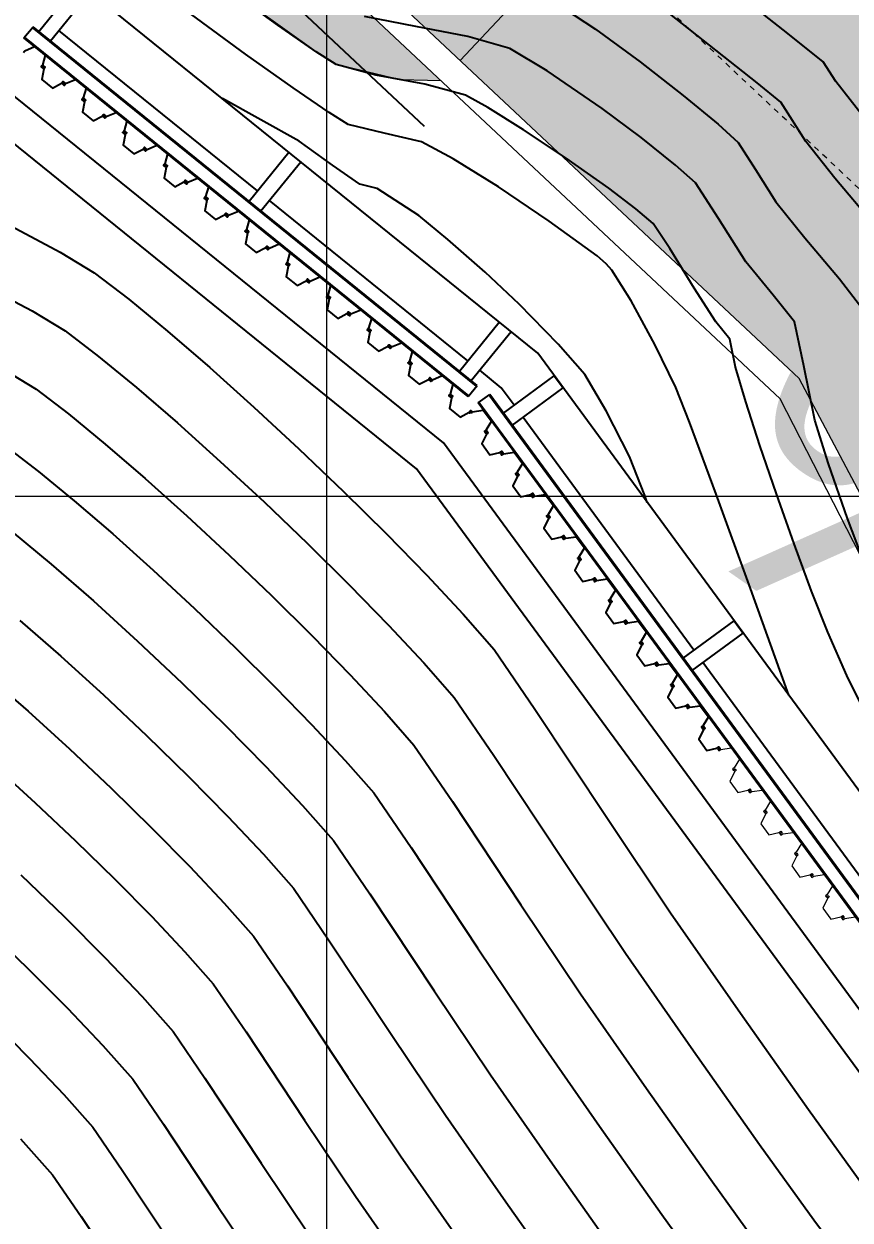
# Model space of a CAD drawing. Extents: x 62344 to 62624, y 108620 to 109406.
# Drawn here: x 62394.54 to 62409.45, y 108686.93 to 108708.53 of the extents above; entities that cross this region are included whole.
import ezdxf
from ezdxf.enums import TextEntityAlignment as Align

# ---------------------------------------------------------------- set-up
doc = ezdxf.new("R2018")
doc.units = 0
doc.header["$LTSCALE"] = 0.039369
doc.header["$MEASUREMENT"] = 0
doc.linetypes.add('TRATTOPUNTO2', pattern=[0.5, 0.25, -0.125, 0, -0.125])
for name, color, linetype in [('coordinate', 2, 'Continuous'), ('curve livello 1m', 2, 'Continuous'), ('curve livello 5m', 7, 'Continuous'), ('LIN010CO', 50, 'Continuous'), ('LIN018CO', 6, 'Continuous'), ('LIN035CO', 1, 'Continuous'), ('TEXT035', 1, 'Continuous'), ('TRATTCOLO-30', 253, 'Continuous'), ('TRATTCOLO-7', 51, 'Continuous')]:
    doc.layers.add(name, color=color, linetype=linetype)

# ---------------------------------------------------------------- blocks, each defined once
blk = doc.blocks.new('*U13')
at = {"layer": 'TEXT035', "lineweight": 30, "flags": 46}
blk.add_attdef('VALORE_AD', text='', height=0.25, rotation=6.3149, dxfattribs=at).set_placement((-0.3363, 0.1439), align=Align.BOTTOM_RIGHT)
blk = doc.blocks.new('*U12')
at = {"layer": 'TEXT035', "lineweight": 30, "flags": 17}
blk.add_attdef('VALORE_AD', text='', height=0.25, rotation=335.5292, dxfattribs=at).set_placement((-0.2152, 0.2957), align=Align.BOTTOM_RIGHT)
blk = doc.blocks.new('*U10')
at = {"layer": 'LIN018CO'}
blk.add_line((0.0042, 0.1199), (-1.8351, 0.1844), dxfattribs=at)
at = {"layer": 'TEXT035', "lineweight": 30, "flags": 52}
blk.add_attdef('VALORE_AD', text='', height=0.25, rotation=357.992, dxfattribs=at).set_placement((-0.3119, 0.191), align=Align.BOTTOM_RIGHT)
blk = doc.blocks.new('Strada 4')
at = {"layer": 'TRATTCOLO-30', "linetype": 'Continuous', "lineweight": 0}
h = blk.add_hatch(color=256, dxfattribs=at)
h.dxf.hatch_style = 1
h.paths.add_polyline_path([(43.105, -1.419), (46.497, -3.339), (80.151, -4.519), (80.103, -2.716)])
h.paths.add_polyline_path([(46.497, -3.339), (46.874, -3.552), (52.527, -6.752), (80.237, -7.724), (80.151, -4.519)])
edge = h.paths.add_edge_path()
edge.add_line((55.533, 0.147), (48.635, 2.784))
edge.add_arc((41.881, -19.911), 23.678, 73.4261, 98.3552)
edge.add_line((38.44, 3.516), (21.582, 1.651))
edge.add_line((21.582, 1.651), (3.299, 0.105))
edge.add_line((3.299, 0.105), (0, 0))
edge.add_line((0, 0), (-4.868, -2.433))
edge.add_line((-4.868, -2.433), (-6.76, -3.083))
edge.add_line((-6.76, -3.083), (-8.08, -3.177))
edge.add_line((-8.08, -3.177), (-9.796, -2.619))
edge.add_line((-9.796, -2.619), (-8.386, -3.862))
edge.add_line((-8.386, -3.862), (0.216, -4.319))
edge.add_line((0.216, -4.319), (4.425, -3.312))
edge.add_line((4.425, -3.312), (21.922, -1.833))
edge.add_line((21.922, -1.833), (38.889, 0.045))
edge.add_line((38.889, 0.045), (40.891, -0.537))
edge.add_line((40.891, -0.537), (40.911, 0.659))
edge.add_line((40.911, 0.659), (40.911, 0.659))
edge.add_line((40.911, 0.659), (55.533, 0.147))
h.paths.add_polyline_path([(80.063, -1.214), (56.974, -0.404), (55.533, 0.147), (40.911, 0.659), (40.891, -0.537), (42.241, -0.929), (43.105, -1.419), (80.103, -2.716)])
h.paths.add_polyline_path([(113.896, 1.782), (80.063, -1.214), (80.103, -2.716), (114.117, -0.719), (114.116, -0.709)])
h.paths.add_polyline_path([(112.477, -4.869), (112.186, -1.588), (80.151, -4.519), (80.237, -7.724)])
h.paths.add_polyline_path([(112.124, -0.882), (113.749, -0.741), (80.103, -2.716), (80.151, -4.519), (112.186, -1.587)])
at = {"layer": 'TRATTCOLO-7', "linetype": 'Continuous', "lineweight": 0}
h = blk.add_hatch(color=256, dxfattribs=at)
h.dxf.hatch_style = 1
h.paths.add_polyline_path([(77.917, 0.178), (77.359, 0.413), (76.966, 0.592), (76.485, 0.725), (75.957, 0.858), (75.62, 0.95), (75.211, 0.996), (74.929, 1.042), (74.576, 1.077), (74.1, 1.149), (73.522, 1.201), (73.026, 1.241), (72.529, 1.277), (71.951, 1.303), (71.213, 1.272), (69.931, 1.128), (68.801, 1.033), (67.419, 0.892), (66.997, 0.826), (65.946, 0.275), (65.377, -0.199), (80.05, -0.713), (80.317, -0.689), (78.991, -0.267)])
h.paths.add_polyline_path([(3.257, 0.604), (21.533, 2.148), (20.47, 2.268), (19.313, 2.368), (17.399, 2.547), (15.783, 2.547), (13.326, 2.268), (11.631, 1.829), (9.275, 1.55), (8.016, 1.317), (5.948, 0.958), (3.247, 0.603)])
at = {"layer": 'curve livello 1m', "linetype": 'Continuous', "lineweight": 0, "flags": 128}
blk.add_lwpolyline([(65.131, -7.194), (65.359, -0.698)], dxfattribs=at)
at = {"layer": 'LIN018CO', "linetype": 'TRATTOPUNTO2', "lineweight": 0, "ltscale": 5, "flags": 128}
blk.add_lwpolyline([(-4.025, -2.012), (15.794, -0.599), (28.305, 0.628), (38.378, 1.633, -0.11239), (47.777, -0.151), (55.32, -3.584), (80.051, -4.487), (114.148, -1.407)], format="xyb", dxfattribs=at)
at = {"layer": 'LIN035CO', "linetype": 'Continuous', "lineweight": 0, "flags": 128}
for points in [[(3.257, 0.604), (21.533, 2.148), (38.376, 4.012, -0.126618), (50.36, 2.732), (56.992, 0.095)], [(3.299, 0.105), (21.582, 1.651), (38.44, 3.516, -0.109204), (48.635, 2.784), (56.974, -0.404)]]:
    blk.add_lwpolyline(points, format="xyb", dxfattribs=at)
for points in [[(56.992, 0.095), (80.05, -0.713), (113.852, 2.28)], [(56.974, -0.404), (80.063, -1.214), (113.896, 1.782)], [(65.377, -0.199), (65.946, 0.275), (66.997, 0.826), (67.419, 0.892), (68.801, 1.033), (69.931, 1.128), (71.213, 1.272), (71.951, 1.303), (72.529, 1.277), (73.026, 1.241), (73.522, 1.201), (74.1, 1.149), (74.576, 1.077), (74.929, 1.042), (75.211, 0.996), (75.62, 0.95), (75.957, 0.858), (76.485, 0.725), (76.966, 0.592), (77.359, 0.413), (77.917, 0.178), (78.991, -0.267), (80.317, -0.689)]]:
    blk.add_lwpolyline(points, dxfattribs=at)
ref = blk.add_blockref('*U13', (26.178, -1.107), dxfattribs=dict(xscale=5, yscale=5, zscale=5))
lines = blk.add_mtext('P=8.00%', dxfattribs={"layer": 'TEXT035', "insert": (24.496, -0.388), "char_height": 6, "attachment_point": 1, "rotation": 6.3149})
ref.add_attrib('VALORE_AD', '', (24.496, -0.388), dxfattribs={"flags": 46}).embed_mtext(lines)
ref = blk.add_blockref('*U12', (55.043, -3.337), dxfattribs=dict(xscale=5, yscale=5, zscale=5))
lines = blk.add_mtext('P=4.00%', dxfattribs={"layer": 'TEXT035', "insert": (53.966, -1.858), "char_height": 6, "attachment_point": 1, "rotation": 335.5292})
ref.add_attrib('VALORE_AD', '', (53.966, -1.858), dxfattribs={"flags": 16}).embed_mtext(lines)
at = {"xscale": 5, "yscale": 5, "zscale": 5}
blk.add_blockref('*U10', (74.244, -0.304), dxfattribs=at)

msp = doc.modelspace()

# ---------------------------------------------------------------- linework, layer by layer
at = {"layer": 'coordinate', "linetype": 'Continuous', "lineweight": 0}
for p, q in [((62399.99999, 108764.27057), (62399.99999, 108620.31839)), ((62369.18886, 108700.00002), (62480.2144, 108700.00002))]:
    msp.add_line(p, q, dxfattribs=at)
at = {"layer": 'curve livello 1m', "flags": 128}
for points in [[(62409.70001, 108696.13147), (62409.38527, 108696.76538), (62409.04324, 108697.54487), (62409.04324, 108697.54487), (62408.75263, 108698.28921), (62408.43645, 108699.14378), (62408.11783, 108700.04207), (62407.81988, 108700.91754), (62407.56574, 108701.7037), (62407.37851, 108702.33403), (62407.37851, 108702.33403), (62407.27453, 108702.83906), (62407.02432, 108703.14812), (62406.63362, 108703.75549), (62406.19682, 108704.47253), (62405.89072, 108704.92869), (62405.5821, 108705.19326), (62405.09118, 108705.56613), (62404.32064, 108706.10539), (62403.55252, 108706.61691), (62402.9079, 108707.02211), (62402.50788, 108707.24243), (62401.76981, 108707.4404), (62400.88606, 108707.60212), (62400.17332, 108707.79849), (62399.81222, 108708.0269), (62399.12205, 108708.50993), (62398.23777, 108709.15123)], [(62404.10188, 108708.92604), (62404.85434, 108708.43777), (62405.65706, 108707.84247), (62406.43374, 108707.23814), (62407.06381, 108706.72093), (62407.42668, 108706.38697), (62407.42668, 108706.38697), (62407.73796, 108705.90422), (62408.10629, 108705.31948), (62408.10629, 108705.31948), (62408.63067, 108704.66722), (62409.25645, 108703.92579), (62409.6138, 108703.45742)], [(62409.84849, 108704.93931), (62409.17062, 108705.74386), (62408.64728, 108706.40517), (62408.19466, 108707.11611), (62407.77168, 108707.46731), (62406.91102, 108708.14629), (62405.93457, 108708.91417)], [(62409.705, 108706.82991), (62409.18827, 108707.49085), (62408.96264, 108707.84525), (62408.32275, 108708.35878), (62407.45201, 108709.0496)], [(62408.34105, 108696.40823), (62408.3179, 108696.47482), (62407.64923, 108698.33399), (62407.02772, 108700.04024), (62406.54779, 108701.33623), (62406.30384, 108701.96463), (62406.30384, 108701.96463), (62405.9225, 108702.74386), (62405.49506, 108703.52963), (62405.14976, 108704.08621), (62405.14976, 108704.08621), (62405.0442, 108704.19969), (62404.88282, 108704.34235), (62404.01667, 108704.97024), (62403.10017, 108705.5869), (62402.28201, 108706.09585), (62401.71088, 108706.40062), (62401.04061, 108706.55885), (62400.38651, 108706.71607), (62400.04296, 108706.92796), (62399.39625, 108707.37305), (62398.53831, 108707.98571), (62397.56105, 108708.7003)], [(62405.78765, 108699.88918), (62405.74483, 108700.01178), (62405.4647, 108700.71647), (62405.4647, 108700.71647), (62405.04692, 108701.54601), (62404.6575, 108702.20036), (62404.6575, 108702.20036), (62404.18086, 108702.74645), (62403.47469, 108703.47195), (62403.47469, 108703.47195), (62402.85886, 108704.04799), (62402.18911, 108704.64006), (62401.66635, 108705.07053), (62400.91387, 108705.55881), (62400.5997, 108705.63364), (62400.10707, 108705.98059), (62399.50676, 108706.41412), (62398.12045, 108707.18228)], [(62394.30018, 108704.88138), (62395.19246, 108704.40665), (62395.80615, 108704.03648), (62395.80615, 108704.03648), (62396.42783, 108703.55956), (62397.12952, 108702.98297), (62397.88955, 108702.32712), (62398.68627, 108701.61243), (62399.49802, 108700.85931), (62400.30316, 108700.08818), (62401.08002, 108699.31945), (62401.80696, 108698.57353), (62402.46231, 108697.87085), (62403.02442, 108697.2318), (62403.76016, 108696.15355), (62405.06652, 108694.18056), (62406.20714, 108692.47903), (62407.46682, 108690.66858), (62408.69459, 108688.92877), (62409.69909, 108687.52874), (62410.289, 108686.73761)], [(62393.81613, 108703.80845), (62394.68382, 108703.3468), (62395.28059, 108702.98683), (62395.28059, 108702.98683), (62395.88515, 108702.52305), (62396.56749, 108701.96235), (62397.30658, 108701.32458), (62398.08134, 108700.62959), (62398.87072, 108699.89723), (62399.65367, 108699.14735), (62400.40912, 108698.3998), (62401.11602, 108697.67444), (62401.75331, 108696.99112), (62402.29993, 108696.36969), (62403.01539, 108695.32116), (62404.28575, 108693.40255), (62405.39493, 108691.74791), (62405.39493, 108691.74791), (62406.6199, 108689.98735), (62407.81382, 108688.2955), (62408.79064, 108686.93405), (62409.36429, 108686.16472)], [(62394.17518, 108702.28695), (62394.75504, 108701.93718), (62394.75504, 108701.93718), (62395.34246, 108701.48655), (62396.00547, 108700.94174), (62396.7236, 108700.32204), (62397.47641, 108699.64675), (62398.24342, 108698.93514), (62399.00418, 108698.20652), (62399.73822, 108697.48016), (62400.42508, 108696.77536), (62401.04431, 108696.1114), (62401.57544, 108695.50758), (62402.27062, 108694.48877), (62403.50498, 108692.62453), (62404.58273, 108691.01679), (62405.77297, 108689.30613), (62406.93306, 108687.66222), (62407.8822, 108686.33936)], [(62394.22949, 108700.88753), (62394.79977, 108700.45004), (62395.44344, 108699.92112), (62396.14063, 108699.3195), (62396.87148, 108698.6639), (62397.61612, 108697.97306), (62398.35469, 108697.26568), (62399.06732, 108696.56051), (62399.73415, 108695.87627), (62400.33531, 108695.23168), (62400.85095, 108694.64547), (62401.52586, 108693.65637), (62402.72421, 108691.84651), (62403.77052, 108690.28567), (62404.92605, 108688.6249), (62406.0523, 108687.02895), (62406.97375, 108685.74467)], [(62394.46132, 108697.75952), (62395.20107, 108697.11379), (62395.97219, 108696.41267), (62396.74907, 108695.6803), (62397.5061, 108694.94083), (62398.21767, 108694.21841), (62398.85816, 108693.53716), (62399.40197, 108692.92125), (62400.03632, 108691.99159), (62401.16266, 108690.29048), (62402.1461, 108688.82342), (62403.2322, 108687.26245), (62404.29077, 108685.76239)], [(62393.89476, 108696.74275), (62394.61086, 108696.11767), (62395.35734, 108695.43896), (62396.10938, 108694.73), (62396.84221, 108694.01417), (62397.53103, 108693.31483), (62398.15105, 108692.65537), (62398.67747, 108692.05914), (62399.29155, 108691.15919), (62400.38189, 108689.51246), (62401.3339, 108688.0923), (62402.38527, 108686.58123)], [(62394.02066, 108695.12154), (62394.74248, 108694.46524), (62395.46969, 108693.7797), (62396.17832, 108693.0875), (62396.8444, 108692.41126), (62397.44394, 108691.77357), (62397.95298, 108691.19703), (62398.54678, 108690.3268), (62399.60112, 108688.73444), (62400.52169, 108687.36118), (62401.53835, 108685.9)], [(62394.47961, 108693.16263), (62395.26135, 108692.41091), (62396.00205, 108691.66833), (62396.66876, 108690.96598), (62397.22849, 108690.33492), (62397.80202, 108689.49441), (62398.82035, 108687.95643), (62399.70948, 108686.63006), (62400.69142, 108685.21878), (62401.64849, 108683.86257), (62402.43151, 108682.77122), (62402.89136, 108682.15452), (62403.46776, 108681.46729), (62404.16247, 108680.68257), (62404.85646, 108679.93196), (62405.43069, 108679.34705), (62405.98974, 108678.85857), (62406.76021, 108678.22738), (62407.6794, 108677.52661), (62408.86061, 108676.65764), (62410.13036, 108675.73428), (62411.31515, 108674.87034)], [(62393.95146, 108690.53989), (62394.63979, 108689.84983), (62395.25936, 108689.19713), (62395.77951, 108688.6107), (62396.31248, 108687.82962), (62397.2588, 108686.40039), (62398.08506, 108685.16781), (62398.99757, 108683.85633), (62399.88696, 108682.59602), (62400.61462, 108681.58184), (62401.04195, 108681.00874), (62401.59318, 108680.34683), (62402.25636, 108679.58739), (62402.95647, 108678.81335), (62403.61851, 108678.10764), (62404.16747, 108677.5532), (62404.68706, 108677.0992), (62405.40315, 108676.51255), (62406.25747, 108675.86125), (62407.35531, 108675.0536), (62408.53545, 108674.19541)], [(62394.47468, 108688.39915), (62395.05502, 108687.74859), (62395.56771, 108686.99723), (62396.47803, 108685.62238), (62397.27286, 108684.43669), (62398.15065, 108683.1751), (62399.0062, 108681.96274), (62399.70617, 108680.98715), (62400.11724, 108680.43586), (62400.60896, 108679.8424), (62401.1952, 108679.16436), (62401.82849, 108678.45423), (62402.46135, 108677.76451), (62403.0463, 108677.1477), (62403.53585, 108676.65628), (62404.03571, 108676.21951), (62404.72462, 108675.65514), (62405.5465, 108675.02856)]]:
    msp.add_lwpolyline(points, dxfattribs=at)
at = {"layer": 'curve livello 5m', "flags": 128}
for points in [[(62412.92173, 108685.09144), (62401.62036, 108700.49818), (62393.1163, 108707.3683), (62386.54081, 108715.95904), (62357.29997, 108739.53375), (62357.29997, 108739.53375), (62357.37913, 108739.63194)], [(62409.73654, 108698.7071), (62409.3986, 108699.59758), (62409.05521, 108700.58544), (62408.8094, 108701.37433), (62408.61341, 108702.35807), (62408.44416, 108703.14824), (62408.05951, 108703.63072), (62407.56531, 108704.2338), (62407.07394, 108705.01384), (62406.6587, 108705.65783), (62406.29878, 108705.97948), (62405.67435, 108706.4773), (62404.97276, 108707.00195), (62403.97934, 108707.68038), (62403.30488, 108708.08424), (62402.5491, 108708.3058), (62401.61209, 108708.48386), (62400.68529, 108708.66128)], [(62394.32329, 108699.36058), (62395.02789, 108698.77629), (62395.79128, 108698.10992), (62396.58705, 108697.38638), (62397.38876, 108696.63061), (62398.16999, 108695.8675), (62398.9043, 108695.12198), (62399.56527, 108694.41896), (62400.12646, 108693.78336), (62400.12646, 108693.78336), (62400.78109, 108692.82398), (62401.94343, 108691.06849), (62402.95831, 108689.55454), (62402.95831, 108689.55454), (62404.07912, 108687.94368), (62405.17154, 108686.39567)], [(62393.85231, 108692.20054), (62394.60641, 108691.4754), (62395.32092, 108690.75908), (62395.96406, 108690.08156), (62396.504, 108689.47281), (62396.504, 108689.47281), (62397.05725, 108688.66201), (62398.03958, 108687.17841), (62398.89727, 108685.89893)]]:
    msp.add_lwpolyline(points, dxfattribs=at)
at = {"layer": 'LIN010CO', "flags": 128}
msp.add_lwpolyline([(62414.44535, 108689.92964), (62413.56631, 108689.28483), (62403.8088, 108702.58687), (62395.28055, 108709.47653), (62388.70415, 108718.06847), (62361.50089, 108740.00043), (62363.54945, 108742.67728)], dxfattribs=at)
at = {"layer": 'LIN018CO'}
for p, q in [((62394.80628, 108708.39415), (62395.52268, 108709.28093)), ((62395.01917, 108708.22216), (62395.73557, 108709.10894)), ((62394.53771, 108708.27687), (62394.7011, 108708.47912)), ((62402.7062, 108701.99073), (62394.69066, 108708.46619)), ((62402.71665, 108702.00365), (62394.7011, 108708.47912)), ((62402.55326, 108701.8014), (62394.53771, 108708.27687)), ((62402.5637, 108701.81433), (62394.54816, 108708.2898)), ((62398.60243, 108705.32738), (62399.31882, 108706.21416)), ((62398.81532, 108705.15539), (62399.53172, 108706.04217)), ((62402.39857, 108702.26061), (62403.11497, 108703.14739)), ((62402.61147, 108702.08862), (62403.32786, 108702.9754)), ((62403.18981, 108701.50331), (62404.10903, 108702.17759)), ((62404.10903, 108702.17759), (62404.2709, 108701.95691)), ((62402.55326, 108701.8014), (62402.71665, 108702.00365)), ((62402.73316, 108701.68626), (62402.94281, 108701.84004)), ((62413.30515, 108687.68535), (62402.92941, 108701.83021)), ((62413.31855, 108687.69518), (62402.94281, 108701.84004)), ((62403.35169, 108701.28263), (62404.2709, 108701.95691)), ((62413.10891, 108687.5414), (62402.73316, 108701.68626)), ((62413.12231, 108687.55123), (62402.74656, 108701.69609)), ((62406.43604, 108697.07785), (62407.35525, 108697.75213)), ((62407.35525, 108697.75213), (62407.51713, 108697.53145)), ((62406.59792, 108696.85717), (62407.51713, 108697.53145))]:
    msp.add_line(p, q, dxfattribs=at)
at = {"layer": 'LIN018CO', "flags": 128}
for points in [[(62415.82347, 108688.0509), (62413.06569, 108686.02797), (62402.10911, 108700.96465), (62393.59965, 108707.83914), (62387.02395, 108716.43014), (62358.24208, 108739.63482), (62361.70458, 108744.10597)], [(62398.75325, 108705.51407), (62395.16999, 108708.40885)], [(62394.52715, 108708.01485), (62394.54, 108708.03077), (62394.55286, 108708.04668), (62394.72949, 108708.12194), (62394.92303, 108707.96559), (62394.87293, 108707.7881), (62394.86008, 108707.77219), (62394.84722, 108707.75628), (62394.86313, 108707.74342), (62394.87905, 108707.73057), (62394.8919, 108707.74648), (62394.87599, 108707.75934), (62394.88884, 108707.77525), (62394.90476, 108707.76239), (62394.92067, 108707.74954), (62394.90781, 108707.73363), (62394.89496, 108707.71771), (62394.8585, 108707.52921), (62395.05204, 108707.37285), (62395.21503, 108707.45914), (62395.22788, 108707.47505), (62395.24074, 108707.49096), (62395.27257, 108707.46525), (62395.25971, 108707.44934), (62395.2438, 108707.4622), (62395.23094, 108707.44628), (62395.24685, 108707.43343), (62395.26277, 108707.42057), (62395.27562, 108707.43649), (62395.28848, 108707.4524), (62395.46511, 108707.52766), (62395.65865, 108707.37131), (62395.60855, 108707.19383), (62395.59569, 108707.17791), (62395.58284, 108707.162), (62395.59875, 108707.14914), (62395.61466, 108707.13629), (62395.62752, 108707.1522), (62395.61161, 108707.16506), (62395.62446, 108707.18097), (62395.64037, 108707.16811), (62395.65629, 108707.15526), (62395.64343, 108707.13935), (62395.63058, 108707.12343), (62395.59412, 108706.93493), (62395.78766, 108706.77858), (62395.95065, 108706.86486), (62395.9635, 108706.88077), (62395.97636, 108706.89669), (62396.00818, 108706.87098), (62395.99533, 108706.85506), (62395.97942, 108706.86792), (62395.96656, 108706.852), (62395.98247, 108706.83915), (62395.99839, 108706.82629), (62396.01124, 108706.84221), (62396.0241, 108706.85812), (62396.20072, 108706.93339), (62396.39427, 108706.77703), (62396.34417, 108706.59955), (62396.33131, 108706.58363), (62396.31846, 108706.56772), (62396.33437, 108706.55487), (62396.35028, 108706.54201), (62396.36314, 108706.55792), (62396.34722, 108706.57078), (62396.36008, 108706.58669), (62396.37599, 108706.57384), (62396.39191, 108706.56098), (62396.37905, 108706.54507), (62396.36619, 108706.52915), (62396.32973, 108706.34065), (62396.52328, 108706.1843), (62396.68627, 108706.27058), (62396.69912, 108706.28649), (62396.71198, 108706.30241), (62396.7438, 108706.2767), (62396.73095, 108706.26078), (62396.71503, 108706.27364), (62396.70218, 108706.25773), (62396.71809, 108706.24487), (62396.734, 108706.23202), (62396.74686, 108706.24793), (62396.75971, 108706.26384), (62396.93634, 108706.33911), (62397.12988, 108706.18275), (62397.07978, 108706.00527), (62397.06693, 108705.98935), (62397.05407, 108705.97344), (62397.06999, 108705.96059), (62397.0859, 108705.94773), (62397.09876, 108705.96364), (62397.08284, 108705.9765), (62397.0957, 108705.99241), (62397.11161, 108705.97956), (62397.12752, 108705.9667), (62397.11467, 108705.95079), (62397.10181, 108705.93488), (62397.06535, 108705.74637), (62397.2589, 108705.59002), (62397.42188, 108705.6763), (62397.43474, 108705.69221), (62397.44759, 108705.70813), (62397.47942, 108705.68242), (62397.46656, 108705.6665), (62397.45065, 108705.67936), (62397.4378, 108705.66345), (62397.45371, 108705.65059), (62397.46962, 108705.63774), (62397.48248, 108705.65365), (62397.49533, 108705.66956), (62397.67196, 108705.74483), (62397.8655, 108705.58847), (62397.8154, 108705.41099), (62397.80255, 108705.39508), (62397.78969, 108705.37916), (62397.80561, 108705.36631), (62397.82152, 108705.35345), (62397.83437, 108705.36936), (62397.81846, 108705.38222), (62397.83132, 108705.39813), (62397.84723, 108705.38528), (62397.86314, 108705.37242), (62397.85029, 108705.35651), (62397.83743, 108705.3406), (62397.80097, 108705.15209), (62397.99451, 108704.99574), (62398.1575, 108705.08202), (62398.17036, 108705.09794), (62398.18321, 108705.11385), (62398.21504, 108705.08814), (62398.20218, 108705.07223), (62398.18627, 108705.08508), (62398.17341, 108705.06917), (62398.18933, 108705.05631), (62398.20524, 108705.04346), (62398.2181, 108705.05937), (62398.23095, 108705.07528), (62398.40758, 108705.15055), (62398.60112, 108704.99419), (62398.55102, 108704.81671), (62398.53817, 108704.8008), (62398.52531, 108704.78488), (62398.54122, 108704.77203), (62398.55714, 108704.75917), (62398.56999, 108704.77509), (62398.55408, 108704.78794), (62398.56693, 108704.80385), (62398.58285, 108704.791), (62398.59876, 108704.77814), (62398.5859, 108704.76223), (62398.57305, 108704.74632), (62398.53659, 108704.55782), (62398.73013, 108704.40146), (62398.89312, 108704.48774), (62398.90597, 108704.50366), (62398.91883, 108704.51957), (62398.95066, 108704.49386), (62398.9378, 108704.47795), (62398.92189, 108704.4908), (62398.90903, 108704.47489), (62398.92495, 108704.46203), (62398.94086, 108704.44918), (62398.95371, 108704.46509), (62398.96657, 108704.481), (62399.1432, 108704.55627), (62399.33674, 108704.39991), (62399.28664, 108704.22243), (62399.27378, 108704.20652), (62399.26093, 108704.1906), (62399.27684, 108704.17775), (62399.29275, 108704.16489), (62399.30561, 108704.18081), (62399.2897, 108704.19366), (62399.30255, 108704.20957), (62399.31846, 108704.19672), (62399.33438, 108704.18386), (62399.32152, 108704.16795), (62399.30867, 108704.15204), (62399.27221, 108703.96354), (62399.46575, 108703.80718), (62399.62874, 108703.89346), (62399.64159, 108703.90938), (62399.65445, 108703.92529), (62399.68627, 108703.89958), (62399.67342, 108703.88367), (62399.65751, 108703.89652), (62399.64465, 108703.88061), (62399.66056, 108703.86775), (62399.67648, 108703.8549), (62399.68933, 108703.87081), (62399.70219, 108703.88672), (62399.87881, 108703.96199), (62400.07236, 108703.80563), (62400.02226, 108703.62815), (62400.0094, 108703.61224), (62399.99655, 108703.59633), (62400.01246, 108703.58347), (62400.02837, 108703.57061), (62400.04123, 108703.58653), (62400.02531, 108703.59938), (62400.03817, 108703.6153), (62400.05408, 108703.60244), (62400.07, 108703.58958), (62400.05714, 108703.57367), (62400.04429, 108703.55776), (62400.00782, 108703.36926), (62400.20137, 108703.2129), (62400.36436, 108703.29919), (62400.37721, 108703.3151), (62400.39007, 108703.33101), (62400.42189, 108703.3053), (62400.40904, 108703.28939), (62400.39312, 108703.30224), (62400.38027, 108703.28633), (62400.39618, 108703.27348), (62400.41209, 108703.26062), (62400.42495, 108703.27653), (62400.4378, 108703.29245), (62400.61443, 108703.36771), (62400.80798, 108703.21135), (62400.75788, 108703.03387), (62400.74502, 108703.01796), (62400.73216, 108703.00205), (62400.74808, 108702.98919), (62400.76399, 108702.97634), (62400.77685, 108702.99225), (62400.76093, 108703.0051), (62400.77379, 108703.02102), (62400.7897, 108703.00816), (62400.80561, 108702.99531), (62400.79276, 108702.97939), (62400.7799, 108702.96348), (62400.74344, 108702.77498), (62400.93699, 108702.61862), (62401.09997, 108702.70491), (62401.11283, 108702.72082), (62401.12568, 108702.73673), (62401.15751, 108702.71102), (62401.14465, 108702.69511), (62401.12874, 108702.70796), (62401.11589, 108702.69205), (62401.1318, 108702.6792), (62401.14771, 108702.66634), (62401.16057, 108702.68225), (62401.17342, 108702.69817), (62401.35005, 108702.77343), (62401.54359, 108702.61708), (62401.49349, 108702.43959), (62401.48064, 108702.42368), (62401.46778, 108702.40777), (62401.4837, 108702.39491), (62401.49961, 108702.38206), (62401.51246, 108702.39797), (62401.49655, 108702.41082), (62401.50941, 108702.42674), (62401.52532, 108702.41388), (62401.54123, 108702.40103), (62401.52838, 108702.38511), (62401.51552, 108702.3692), (62401.47906, 108702.1807), (62401.6726, 108702.02434), (62401.83559, 108702.11063), (62401.84845, 108702.12654), (62401.8613, 108702.14245), (62401.89313, 108702.11674), (62401.88027, 108702.10083), (62401.86436, 108702.11368), (62401.8515, 108702.09777), (62401.86742, 108702.08492), (62401.88333, 108702.07206), (62401.89619, 108702.08797), (62401.90904, 108702.10389), (62402.08567, 108702.17915), (62402.27921, 108702.0228), (62402.22911, 108701.84531), (62402.21626, 108701.8294), (62402.2034, 108701.81349), (62402.21931, 108701.80063), (62402.23523, 108701.78778), (62402.24808, 108701.80369), (62402.23217, 108701.81655), (62402.24502, 108701.83246), (62402.26094, 108701.8196), (62402.27685, 108701.80675), (62402.26399, 108701.79083), (62402.25114, 108701.77492), (62402.21468, 108701.58642), (62402.40822, 108701.43006), (62402.57121, 108701.51635), (62402.58407, 108701.53226), (62402.59692, 108701.54817), (62402.62875, 108701.52246), (62402.61589, 108701.50655), (62402.59998, 108701.51941), (62402.58712, 108701.50349)], [(62402.54939, 108702.4473), (62398.96614, 108705.34208)], [(62403.38333, 108701.64526), (62403.15227, 108701.96026), (62402.76229, 108702.27531)], [(62402.57121, 108701.51635), (62402.58712, 108701.50349), (62402.58712, 108701.50349), (62402.59998, 108701.51941), (62402.61589, 108701.50655), (62402.62875, 108701.52246), (62402.82795, 108701.55704), (62402.97512, 108701.35641), (62402.88133, 108701.19763), (62402.86483, 108701.18553), (62402.84834, 108701.17343), (62402.86044, 108701.15693), (62402.87254, 108701.14044), (62402.88903, 108701.15254), (62402.87693, 108701.16903), (62402.89343, 108701.18113), (62402.90553, 108701.16464), (62402.91763, 108701.14814), (62402.90113, 108701.13604), (62402.88464, 108701.12394), (62402.80122, 108700.95102), (62402.94838, 108700.75039), (62403.12801, 108700.79216), (62403.1445, 108700.80426), (62403.161, 108700.81636), (62403.1852, 108700.78337), (62403.1687, 108700.77127), (62403.1566, 108700.78777), (62403.14011, 108700.77567), (62403.15221, 108700.75917), (62403.16431, 108700.74268), (62403.1808, 108700.75478), (62403.1973, 108700.76688), (62403.38729, 108700.79451), (62403.53445, 108700.59389), (62403.44067, 108700.4351), (62403.42417, 108700.423), (62403.40768, 108700.4109), (62403.41978, 108700.39441), (62403.43187, 108700.37791), (62403.44837, 108700.39001), (62403.43627, 108700.40651), (62403.45276, 108700.41861), (62403.46486, 108700.40211), (62403.47696, 108700.38562), (62403.46047, 108700.37352), (62403.44397, 108700.36142), (62403.36056, 108700.18849), (62403.50772, 108699.98787), (62403.68734, 108700.02964), (62403.70384, 108700.04174), (62403.72033, 108700.05384), (62403.74453, 108700.02085), (62403.72804, 108700.00875), (62403.71594, 108700.02524), (62403.69944, 108700.01315), (62403.71154, 108699.99665), (62403.72364, 108699.98016), (62403.74014, 108699.99226), (62403.75663, 108700.00435), (62403.94663, 108700.03199), (62404.09379, 108699.83137), (62404, 108699.67258), (62403.98351, 108699.66048), (62403.96701, 108699.64838), (62403.97911, 108699.63188), (62403.99121, 108699.61539), (62404.00771, 108699.62749), (62403.99561, 108699.64398), (62404.0121, 108699.65608), (62404.0242, 108699.63959), (62404.0363, 108699.62309), (62404.01981, 108699.61099), (62404.00331, 108699.59889), (62403.91989, 108699.42597), (62404.06706, 108699.22534), (62404.24668, 108699.26712), (62404.26318, 108699.27922), (62404.27967, 108699.29131), (62404.30387, 108699.25833), (62404.28738, 108699.24623), (62404.27528, 108699.26272), (62404.25878, 108699.25062), (62404.27088, 108699.23413), (62404.28298, 108699.21763), (62404.29948, 108699.22973), (62404.31597, 108699.24183), (62404.50597, 108699.26946), (62404.65313, 108699.06884), (62404.55934, 108698.91005), (62404.54285, 108698.89795), (62404.52635, 108698.88585), (62404.53845, 108698.86936), (62404.55055, 108698.85286), (62404.56705, 108698.86496), (62404.55495, 108698.88146), (62404.57144, 108698.89356), (62404.58354, 108698.87706), (62404.59564, 108698.86057), (62404.57914, 108698.84847), (62404.56265, 108698.83637), (62404.47923, 108698.66344), (62404.62639, 108698.46282), (62404.80602, 108698.50459), (62404.82252, 108698.51669), (62404.83901, 108698.52879), (62404.86321, 108698.4958), (62404.84671, 108698.4837), (62404.83461, 108698.5002), (62404.81812, 108698.4881), (62404.83022, 108698.4716), (62404.84232, 108698.45511), (62404.85881, 108698.46721), (62404.87531, 108698.47931), (62405.0653, 108698.50694), (62405.21247, 108698.30632), (62405.11868, 108698.14753), (62405.10218, 108698.13543), (62405.08569, 108698.12333), (62405.09779, 108698.10684), (62405.10989, 108698.09034), (62405.12638, 108698.10244), (62405.11428, 108698.11893), (62405.13078, 108698.13103), (62405.14288, 108698.11454), (62405.15498, 108698.09804), (62405.13848, 108698.08594), (62405.12199, 108698.07385), (62405.03857, 108697.90092), (62405.18573, 108697.7003), (62405.36536, 108697.74207), (62405.38185, 108697.75417), (62405.39835, 108697.76627), (62405.42255, 108697.73328), (62405.40605, 108697.72118), (62405.39395, 108697.73767), (62405.37746, 108697.72557), (62405.38956, 108697.70908), (62405.40166, 108697.69258), (62405.41815, 108697.70468), (62405.43465, 108697.71678), (62405.62464, 108697.74442), (62405.77181, 108697.54379), (62405.67802, 108697.385), (62405.66152, 108697.37291), (62405.64503, 108697.36081), (62405.65713, 108697.34431), (62405.66923, 108697.32782), (62405.68572, 108697.33992), (62405.67362, 108697.35641), (62405.69012, 108697.36851), (62405.70222, 108697.35202), (62405.71431, 108697.33552), (62405.69782, 108697.32342), (62405.68133, 108697.31132), (62405.59791, 108697.13839), (62405.74507, 108696.93777), (62405.9247, 108696.97954), (62405.94119, 108696.99164), (62405.95769, 108697.00374), (62405.98188, 108696.97075), (62405.96539, 108696.95865), (62405.95329, 108696.97515), (62405.9368, 108696.96305), (62405.94889, 108696.94655), (62405.96099, 108696.93006), (62405.97749, 108696.94216), (62405.99398, 108696.95426), (62406.18398, 108696.98189), (62406.33114, 108696.78127), (62406.23735, 108696.62248), (62406.22086, 108696.61038), (62406.20436, 108696.59828), (62406.21646, 108696.58179), (62406.22856, 108696.56529), (62406.24506, 108696.57739), (62406.23296, 108696.59389), (62406.24945, 108696.60599), (62406.26155, 108696.58949), (62406.27365, 108696.573), (62406.25716, 108696.5609), (62406.24066, 108696.5488), (62406.15724, 108696.37587), (62406.30441, 108696.17525), (62406.48403, 108696.21702), (62406.50053, 108696.22912), (62406.51702, 108696.24122), (62406.54122, 108696.20823), (62406.52473, 108696.19613), (62406.51263, 108696.21262), (62406.49613, 108696.20052), (62406.50823, 108696.18403), (62406.52033, 108696.16754), (62406.53683, 108696.17963), (62406.55332, 108696.19173), (62406.74332, 108696.21937), (62406.89048, 108696.01874), (62406.79669, 108695.85996), (62406.7802, 108695.84786), (62406.7637, 108695.83576), (62406.7758, 108695.81926), (62406.7879, 108695.80277), (62406.8044, 108695.81487), (62406.7923, 108695.83136), (62406.80879, 108695.84346), (62406.82089, 108695.82697), (62406.83299, 108695.81047), (62406.8165, 108695.79837), (62406.8, 108695.78627), (62406.71658, 108695.61335), (62406.86375, 108695.41272), (62407.04337, 108695.4545), (62407.05987, 108695.4666), (62407.07636, 108695.47869), (62407.10056, 108695.44571), (62407.08406, 108695.43361), (62407.07197, 108695.4501), (62407.05547, 108695.438)], [(62406.62956, 108697.2198), (62403.54521, 108701.42458)], [(62409.87579, 108692.79435), (62406.79143, 108696.99913)]]:
    msp.add_lwpolyline(points, dxfattribs=at)
at = {"layer": 'LIN018CO', "lineweight": 0, "flags": 128}
msp.add_lwpolyline([(62407.05547, 108695.438), (62407.06757, 108695.42151), (62407.07967, 108695.40501), (62407.09616, 108695.41711), (62407.11266, 108695.42921), (62407.30266, 108695.45684), (62407.44982, 108695.25622), (62407.35603, 108695.09743), (62407.33953, 108695.08533), (62407.32304, 108695.07323), (62407.33514, 108695.05674), (62407.34724, 108695.04024), (62407.36373, 108695.05234), (62407.35163, 108695.06884), (62407.36813, 108695.08094), (62407.38023, 108695.06444), (62407.39233, 108695.04795), (62407.37583, 108695.03585), (62407.35934, 108695.02375), (62407.27592, 108694.85082), (62407.42308, 108694.6502), (62407.60271, 108694.69197), (62407.6192, 108694.70407), (62407.6357, 108694.71617), (62407.6599, 108694.68318), (62407.6434, 108694.67108), (62407.6313, 108694.68758), (62407.61481, 108694.67548), (62407.62691, 108694.65898), (62407.63901, 108694.64249), (62407.6555, 108694.65459), (62407.672, 108694.66669), (62407.86199, 108694.69432), (62408.00916, 108694.4937), (62407.91537, 108694.33491), (62407.89887, 108694.32281), (62407.88238, 108694.31071), (62407.89448, 108694.29421), (62407.90658, 108694.27772), (62407.92307, 108694.28982), (62407.91097, 108694.30631), (62407.92747, 108694.31841), (62407.93957, 108694.30192), (62407.95167, 108694.28542), (62407.93517, 108694.27332), (62407.91868, 108694.26123), (62407.83526, 108694.0883), (62407.98242, 108693.88768), (62408.16205, 108693.92945), (62408.17854, 108693.94155), (62408.19504, 108693.95365), (62408.21924, 108693.92066), (62408.20274, 108693.90856), (62408.19064, 108693.92505), (62408.17415, 108693.91295), (62408.18625, 108693.89646), (62408.19835, 108693.87996), (62408.21484, 108693.89206), (62408.23133, 108693.90416), (62408.42133, 108693.93179), (62408.56849, 108693.73117), (62408.47471, 108693.57238), (62408.45821, 108693.56028), (62408.44172, 108693.54819), (62408.45382, 108693.53169), (62408.46591, 108693.5152), (62408.48241, 108693.5273), (62408.47031, 108693.54379), (62408.4868, 108693.55589), (62408.4989, 108693.53939), (62408.511, 108693.5229), (62408.49451, 108693.5108), (62408.47801, 108693.4987), (62408.3946, 108693.32577), (62408.54176, 108693.12515), (62408.72138, 108693.16692), (62408.73788, 108693.17902), (62408.75437, 108693.19112), (62408.77857, 108693.15813), (62408.76208, 108693.14603), (62408.74998, 108693.16253), (62408.73348, 108693.15043), (62408.74558, 108693.13393), (62408.75768, 108693.11744), (62408.77418, 108693.12954), (62408.79067, 108693.14164), (62408.98067, 108693.16927), (62409.12783, 108692.96865), (62409.03404, 108692.80986), (62409.01755, 108692.79776), (62409.00105, 108692.78566), (62409.01315, 108692.76917), (62409.02525, 108692.75267), (62409.04175, 108692.76477), (62409.02965, 108692.78127), (62409.04614, 108692.79337), (62409.05824, 108692.77687), (62409.07034, 108692.76038), (62409.05385, 108692.74828), (62409.03735, 108692.73618), (62408.95393, 108692.56325), (62409.1011, 108692.36263), (62409.28072, 108692.4044), (62409.29722, 108692.4165), (62409.31371, 108692.4286), (62409.33791, 108692.39561), (62409.32142, 108692.38351), (62409.30932, 108692.4), (62409.29282, 108692.3879), (62409.30492, 108692.37141), (62409.31702, 108692.35492), (62409.33352, 108692.36701), (62409.35001, 108692.37911), (62409.54001, 108692.40675)], dxfattribs=at)

# ---------------------------------------------------------------- block references
at = {"layer": 'LIN035CO', "linetype": 'Continuous', "lineweight": 0, "rotation": 138.8272271751645}
msp.add_blockref('Strada 4', (62451.14799, 108664.314, 323.7), dxfattribs=at)

doc.saveas('drawing.dxf')
